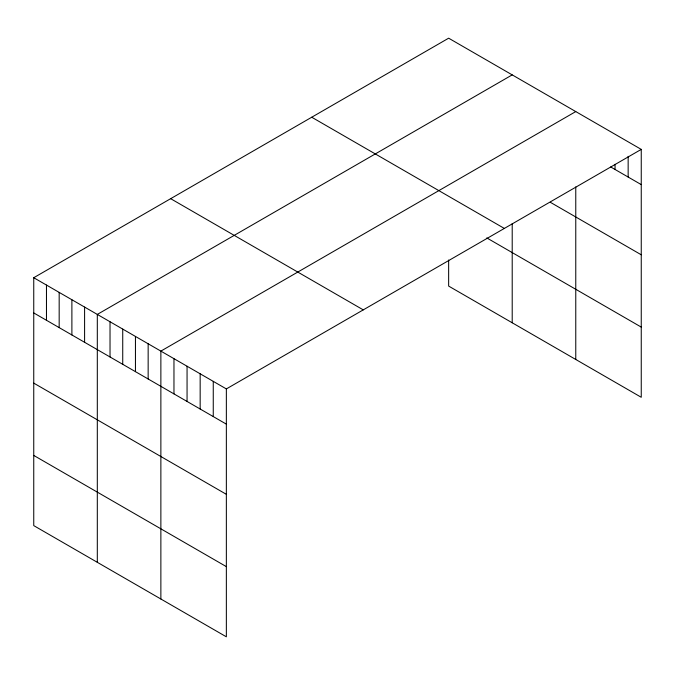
<?xml version="1.0" encoding="UTF-8"?>
<svg xmlns="http://www.w3.org/2000/svg" width="675" height="675" viewBox="0 0 675 675"><rect width="100%" height="100%" fill="white"/><g stroke="black" fill="none" stroke-linecap="round" stroke-linejoin="round"><path stroke-width="1.01" d="M33.75 277.72L226.353 388.918L226.353 636.812L33.75 525.614L33.75 277.72L448.647 38.188L641.25 149.386L641.25 397.28L448.647 286.082L448.647 260.01M512.207 74.883L97.31 314.415L97.31 562.309M575.767 111.578L160.869 351.11L160.869 599.012M226.353 388.918L641.25 149.386M610.689 166.961L641.25 184.604M550.344 202.297L641.25 254.787M311.732 117.231L504.335 228.428M486.785 237.912L641.25 327.097M170.665 198.678L363.268 309.876M33.75 312.938L226.353 424.136M33.75 383.122L226.353 494.319M33.75 455.431L226.353 566.629M628.155 156.322L628.155 177.036M615.052 164.295L615.052 169.476M575.767 186.899L575.767 359.471M512.207 223.67L512.207 322.777M213.258 381.358L213.258 416.576M200.163 373.798L200.163 409.016M187.059 366.238L187.059 401.456M173.964 358.678L173.964 393.896M148.154 343.777L148.154 378.996M135.447 336.437L135.447 371.655M122.732 329.096L122.732 364.314M110.025 321.756L110.025 356.974M84.594 307.074L84.594 342.293M71.888 299.742L71.888 334.96M59.172 292.402L59.172 327.62M46.465 285.061L46.465 320.279"/></g></svg>
